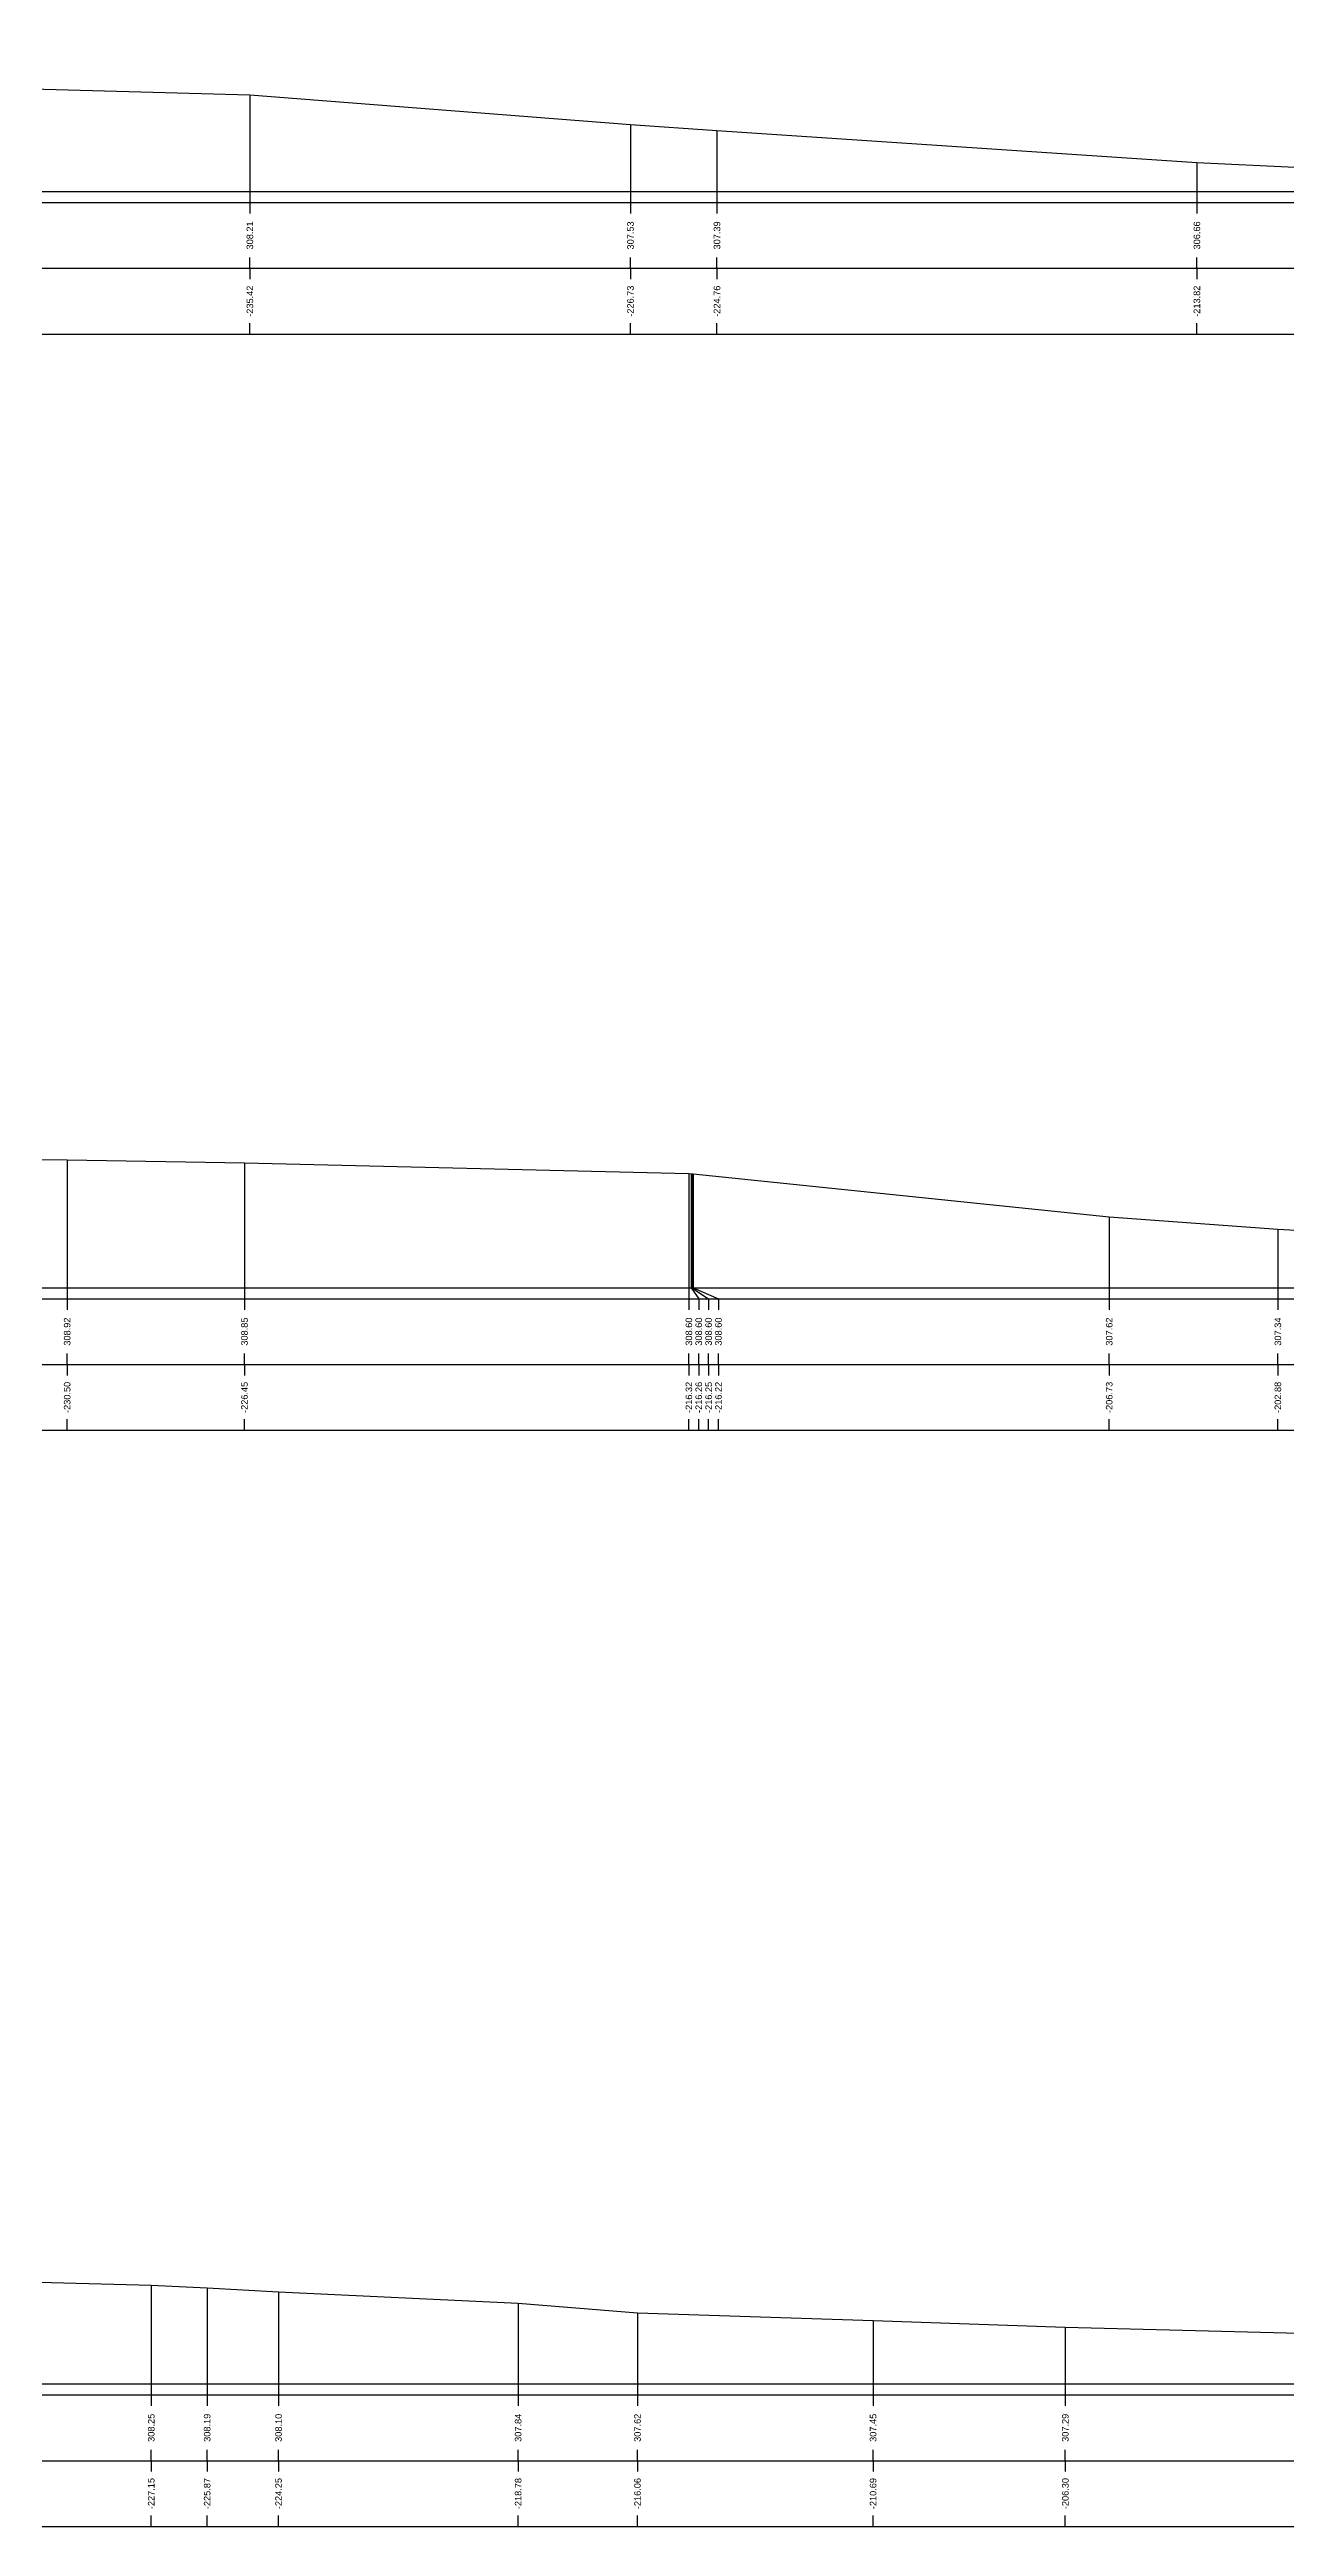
# Model space of a CAD drawing. Header units: millimetres. Extents: x -170 to 301, y 153 to 290.
# Drawn here: x -80.2 to -52, y 152.8 to 209.2 of the extents above; entities that cross this region are included whole.
import ezdxf
from ezdxf.enums import TextEntityAlignment as Align

# ---------------------------------------------------------------- set-up
doc = ezdxf.new("R2010")
doc.units = ezdxf.units.MM
doc.styles.get("Standard").update_dxf_attribs({"font": 'arial.ttf'})

msp = doc.modelspace()

# ---------------------------------------------------------------- linework, layer by layer
at = {"layer": 'band'}
for p, q in [((-75.622, 205.75), (-75.622, 205.5)), ((-66.941, 205.75), (-66.941, 205.5)), ((-64.968, 205.75), (-64.968, 205.5)), ((-54.022, 205.75), (-54.022, 205.5)), ((-75.622, 204.25), (-75.622, 204.5)), ((-66.941, 204.25), (-66.941, 204.5)), ((-64.968, 204.25), (-64.968, 204.5)), ((-54.022, 204.25), (-54.022, 204.5)), ((-75.622, 204.25), (-75.622, 204)), ((-66.941, 204.25), (-66.941, 204)), ((-64.968, 204.25), (-64.968, 204)), ((-54.022, 204.25), (-54.022, 204)), ((-75.622, 202.75), (-75.622, 203)), ((-66.941, 202.75), (-66.941, 203)), ((-64.968, 202.75), (-64.968, 203)), ((-54.022, 202.75), (-54.022, 203)), ((-79.789, 180.75), (-79.789, 180.5)), ((-75.745, 180.75), (-75.745, 180.5)), ((-65.609, 180.75), (-65.609, 180.5)), ((-65.384, 180.75), (-65.384, 180.5)), ((-65.159, 180.75), (-65.159, 180.5)), ((-64.934, 180.75), (-64.934, 180.5)), ((-56.022, 180.75), (-56.022, 180.5)), ((-52.175, 180.75), (-52.175, 180.5)), ((-79.789, 179.25), (-79.789, 179.5)), ((-79.789, 179.25), (-79.789, 179)), ((-75.745, 179.25), (-75.745, 179.5)), ((-75.745, 179.25), (-75.745, 179)), ((-65.609, 179.25), (-65.609, 179.5)), ((-65.609, 179.25), (-65.609, 179)), ((-65.384, 179.25), (-65.384, 179.5)), ((-65.384, 179.25), (-65.384, 179)), ((-65.159, 179.25), (-65.159, 179.5)), ((-65.159, 179.25), (-65.159, 179)), ((-64.934, 179.25), (-64.934, 179.5)), ((-64.934, 179.25), (-64.934, 179)), ((-56.022, 179.25), (-56.022, 179.5)), ((-56.022, 179.25), (-56.022, 179)), ((-52.175, 179.25), (-52.175, 179.5)), ((-52.175, 179.25), (-52.175, 179)), ((-79.789, 177.75), (-79.789, 178)), ((-75.745, 177.75), (-75.745, 178)), ((-65.609, 177.75), (-65.609, 178)), ((-65.384, 177.75), (-65.384, 178)), ((-65.159, 177.75), (-65.159, 178)), ((-64.934, 177.75), (-64.934, 178)), ((-56.022, 177.75), (-56.022, 178)), ((-52.175, 177.75), (-52.175, 178)), ((-77.872, 155.75), (-77.872, 155.5)), ((-76.596, 155.75), (-76.596, 155.5)), ((-74.968, 155.75), (-74.968, 155.5)), ((-69.503, 155.75), (-69.503, 155.5)), ((-66.781, 155.75), (-66.781, 155.5)), ((-61.407, 155.75), (-61.407, 155.5)), ((-57.023, 155.75), (-57.023, 155.5)), ((-77.872, 154.25), (-77.872, 154.5)), ((-77.872, 154.25), (-77.872, 154)), ((-76.596, 154.25), (-76.596, 154.5)), ((-76.596, 154.25), (-76.596, 154)), ((-74.968, 154.25), (-74.968, 154.5)), ((-74.968, 154.25), (-74.968, 154)), ((-69.503, 154.25), (-69.503, 154.5)), ((-69.503, 154.25), (-69.503, 154)), ((-66.781, 154.25), (-66.781, 154.5)), ((-66.781, 154.25), (-66.781, 154)), ((-61.407, 154.25), (-61.407, 154.5)), ((-61.407, 154.25), (-61.407, 154)), ((-57.023, 154.25), (-57.023, 154.5)), ((-57.023, 154.25), (-57.023, 154)), ((-77.872, 152.75), (-77.872, 153)), ((-76.596, 152.75), (-76.596, 153)), ((-74.968, 152.75), (-74.968, 153)), ((-69.503, 152.75), (-69.503, 153)), ((-66.781, 152.75), (-66.781, 153)), ((-61.407, 152.75), (-61.407, 153)), ((-57.023, 152.75), (-57.023, 153))]:
    msp.add_line(p, q, dxfattribs=at)
at = {"layer": 'frame'}
for p, q in [((-167.294, 205.75), (228.825, 205.75)), ((-159.794, 206), (228.825, 206)), ((-167.294, 204.25), (228.825, 204.25)), ((-167.294, 202.75), (228.825, 202.75)), ((-150.707, 181), (231.779, 181)), ((-158.207, 180.75), (231.779, 180.75)), ((-158.207, 179.25), (231.779, 179.25)), ((-158.207, 177.75), (231.779, 177.75)), ((-149.278, 156), (149.427, 156)), ((-156.778, 155.75), (149.427, 155.75)), ((-156.778, 154.25), (149.427, 154.25)), ((-156.778, 152.75), (149.427, 152.75))]:
    msp.add_line(p, q, dxfattribs=at)
at = {"layer": 'marker', "color": 253}
for p, q in [((-75.622, 208.206), (-75.622, 206)), ((-66.941, 207.53), (-66.941, 206)), ((-64.968, 207.392), (-64.968, 206)), ((-54.022, 206.662), (-54.022, 206)), ((-75.622, 206), (-75.622, 205.75)), ((-66.941, 206), (-66.941, 205.75)), ((-64.968, 206), (-64.968, 205.75)), ((-54.022, 206), (-54.022, 205.75)), ((-79.789, 183.917), (-79.789, 181)), ((-75.745, 183.851), (-75.745, 181)), ((-65.609, 183.603), (-65.609, 181)), ((-65.556, 183.601), (-65.556, 181)), ((-65.543, 183.6), (-65.543, 181)), ((-65.51, 183.597), (-65.51, 181)), ((-56.022, 182.618), (-56.022, 181)), ((-52.175, 182.337), (-52.175, 181)), ((-79.789, 181), (-79.789, 180.75)), ((-75.745, 181), (-75.745, 180.75)), ((-65.609, 181), (-65.609, 180.75)), ((-65.556, 181), (-65.384, 180.75)), ((-65.543, 181), (-65.159, 180.75)), ((-65.51, 181), (-64.934, 180.75)), ((-56.022, 181), (-56.022, 180.75)), ((-52.175, 181), (-52.175, 180.75)), ((-77.872, 158.251), (-77.872, 156)), ((-76.596, 158.193), (-76.596, 156)), ((-74.968, 158.102), (-74.968, 156)), ((-69.503, 157.844), (-69.503, 156)), ((-66.781, 157.621), (-66.781, 156)), ((-61.407, 157.449), (-61.407, 156)), ((-57.023, 157.294), (-57.023, 156)), ((-77.872, 156), (-77.872, 155.75)), ((-76.596, 156), (-76.596, 155.75)), ((-74.968, 156), (-74.968, 155.75)), ((-69.503, 156), (-69.503, 155.75)), ((-66.781, 156), (-66.781, 155.75)), ((-61.407, 156), (-61.407, 155.75)), ((-57.023, 156), (-57.023, 155.75))]:
    msp.add_line(p, q, dxfattribs=at)
at = {"layer": 'profile'}
for points in [[(-109.585, 209.239), (-104.441, 209.084), (-96.503, 208.861), (-88.262, 208.571), (-85.036, 208.463), (-80.593, 208.343), (-75.622, 208.206), (-66.941, 207.53), (-64.968, 207.392), (-54.022, 206.662), (-51.782, 206.558)], [(-111.392, 184.302), (-108.381, 184.296), (-100.616, 184.257), (-94.427, 184.137), (-86.81, 184.009), (-79.789, 183.917), (-75.745, 183.851), (-65.609, 183.603), (-65.556, 183.601), (-65.543, 183.6), (-65.51, 183.597), (-56.022, 182.618), (-52.175, 182.337), (-46.799, 182.04)], [(-149.278, 161.42), (-148.358, 161.42), (-143.816, 161.002), (-143.693, 160.991), (-143.655, 160.988), (-137.878, 160.29), (-135.903, 160.058), (-130.455, 159.655), (-128.61, 159.532), (-119.188, 159.29), (-117.001, 159.224), (-113.44, 159.174), (-103.178, 158.989), (-93.079, 158.716), (-90.726, 158.656), (-83.854, 158.411), (-77.872, 158.251), (-76.596, 158.193), (-74.968, 158.102), (-69.503, 157.844), (-66.781, 157.621), (-61.407, 157.449), (-57.023, 157.294), (-48.707, 157.079)]]:
    msp.add_lwpolyline(points, dxfattribs=at)

# ---------------------------------------------------------------- texts
for s, p in [('308.21', (-75.622, 205)), ('307.53', (-66.941, 205)), ('307.39', (-64.968, 205)), ('306.66', (-54.022, 205)), ('-235.42', (-75.622, 203.5)), ('-226.73', (-66.941, 203.5)), ('-224.76', (-64.968, 203.5)), ('-213.82', (-54.022, 203.5)), ('308.92', (-79.789, 180)), ('308.85', (-75.745, 180)), ('308.60', (-65.609, 180)), ('308.60', (-65.384, 180)), ('308.60', (-65.159, 180)), ('308.60', (-64.934, 180)), ('307.62', (-56.022, 180)), ('307.34', (-52.175, 180)), ('-230.50', (-79.789, 178.5)), ('-226.45', (-75.745, 178.5)), ('-216.32', (-65.609, 178.5)), ('-216.26', (-65.384, 178.5)), ('-216.25', (-65.159, 178.5)), ('-216.22', (-64.934, 178.5)), ('-206.73', (-56.022, 178.5)), ('-202.88', (-52.175, 178.5)), ('308.25', (-77.872, 155)), ('308.19', (-76.596, 155)), ('308.10', (-74.968, 155)), ('307.84', (-69.503, 155)), ('307.62', (-66.781, 155)), ('307.45', (-61.407, 155)), ('307.29', (-57.023, 155)), ('-227.15', (-77.872, 153.5)), ('-225.87', (-76.596, 153.5)), ('-224.25', (-74.968, 153.5)), ('-218.78', (-69.503, 153.5)), ('-216.06', (-66.781, 153.5)), ('-210.69', (-61.407, 153.5)), ('-206.30', (-57.023, 153.5))]:
    msp.add_text(s, height=0.15, rotation=90).set_placement(p, align=Align.MIDDLE)

doc.saveas('drawing.dxf')
